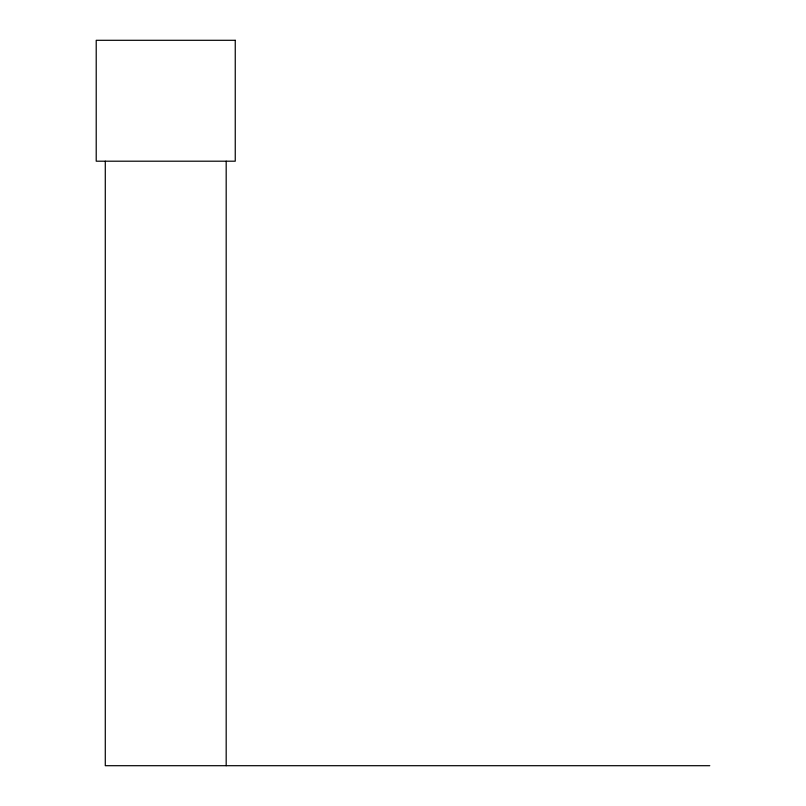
<?xml version="1.0" encoding="UTF-8"?>
<svg xmlns="http://www.w3.org/2000/svg" width="806" height="806" viewBox="0 0 806 806"><rect width="100%" height="100%" fill="white"/><g stroke="black" fill="none" stroke-linecap="round" stroke-linejoin="round"><path stroke-width="1.21" d="M709.784 765.7L105.284 765.7L105.284 161.2M226.184 161.2L226.184 765.7M235.251 40.3L96.216 40.3L96.216 161.2L235.251 161.2L235.251 40.3"/></g></svg>
